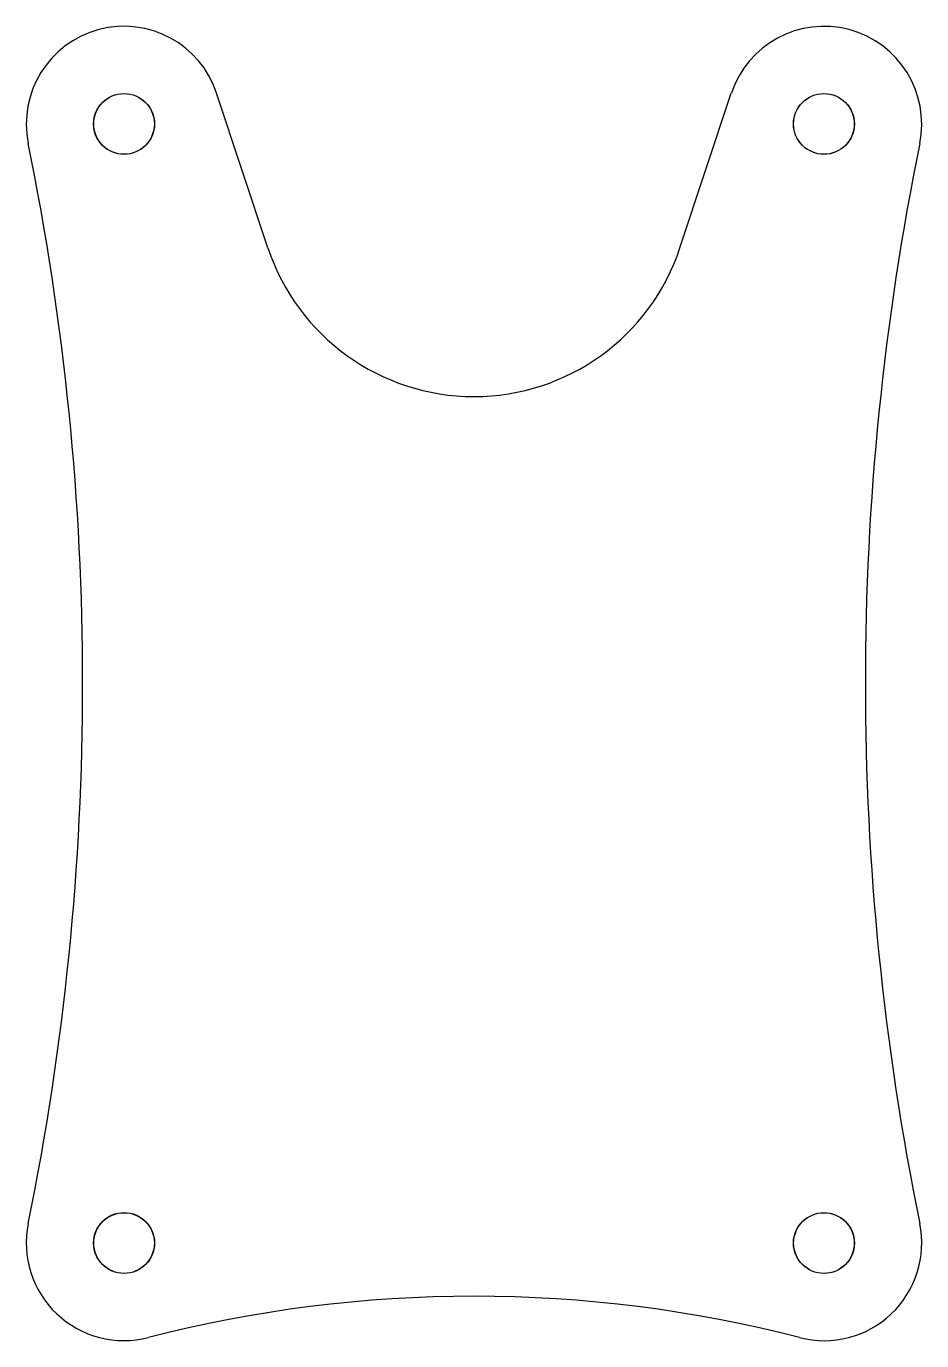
# Model space of a CAD drawing. Header units: millimetres. Extents: x -20.6 to 20.6, y -30.3 to 30.3.
import ezdxf

# ---------------------------------------------------------------- set-up
doc = ezdxf.new("R2010")
doc.units = ezdxf.units.MM
doc.layers.get('0').update_dxf_attribs({"lineweight": 25, "true_color": 0xffffff})

msp = doc.modelspace()

# ---------------------------------------------------------------- linework, layer by layer
for p, q in [((-9.493, 20.073), (-11.857, 27.201)), ((9.49, 20.073), (11.855, 27.201))]:
    msp.add_line(p, q)
for centre in [(-16.128, 25.784), (-16.12, 25.785), (-16.12, 25.785), (-16.12, 25.785), (-16.12, 25.785), (-16.12, 25.785), (-16.12, 25.785), (-16.12, 25.785), (-16.12, 25.785), (-16.12, 25.785), (16.12, 25.785), (16.12, 25.785), (16.12, 25.785), (16.12, 25.785), (16.12, 25.785), (16.12, 25.785), (16.12, 25.785), (16.12, 25.785), (16.12, 25.785), (16.126, 25.784), (-16.128, -25.781), (-16.12, -25.785), (-16.12, -25.785), (-16.12, -25.785), (-16.12, -25.785), (-16.12, -25.785), (-16.12, -25.785), (-16.12, -25.785), (-16.12, -25.785), (-16.12, -25.785), (-16.12, -25.785), (-16.12, -25.785), (16.12, -25.785), (16.12, -25.785), (16.12, -25.785), (16.12, -25.785), (16.12, -25.785), (16.12, -25.785), (16.12, -25.785), (16.128, -25.784), (16.128, -25.784)]:
    msp.add_circle(centre, 1.4)
for centre, radius, start, end in [((-16.128, 25.784), 4.5, 18.35159, 191.5045), ((16.128, 25.781), 4.5, 348.4955, 161.64841), ((-142.804, 0.001), 124.773, 348.4955, 11.5045), ((142.804, -0.001), 124.773, 168.4955, 191.5045), ((-0.001, 23.221), 10, 198.35159, 341.64841), ((-16.128, -25.781), 4.5, 168.4955, 284.47583), ((16.128, -25.784), 4.5, 255.52417, 11.5045), ((-0.005, -88.234), 60, 75.5145, 104.47583)]:
    msp.add_arc(centre, radius, start, end)

doc.saveas('drawing.dxf')
